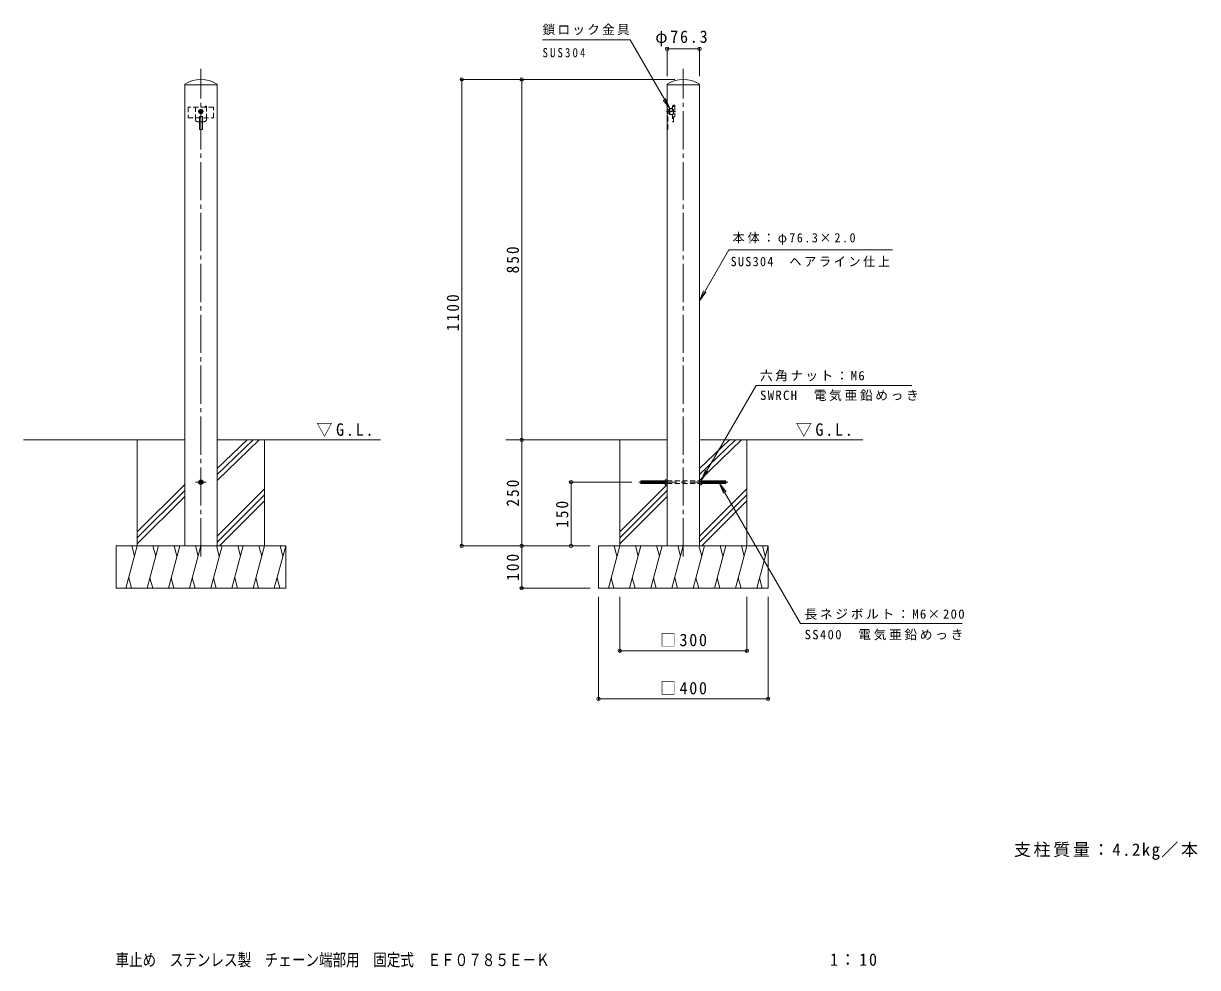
# Model space of a CAD drawing. Units: millimetres at full size, sheet at 1:10. Extents: x -987 to 1782, y -1357 to 869.
import ezdxf
from ezdxf.enums import TextEntityAlignment as Align

# ---------------------------------------------------------------- set-up
doc = ezdxf.new("R2010")
doc.units = ezdxf.units.MM
doc.header["$LTSCALE"] = 10
doc.header["$PDMODE"] = 32
doc.header["$PDSIZE"] = 8
for name, pattern in [('CHAIN1', [8, 5, -1, 1, -1]), ('CHAIN2', [12, 9, -1, 1, -1]), ('DASHED1', [1.8, 1.2, -0.6]), ('DOUBLE_CHAIN1', [8.8, 5, -1, 0.6, -0.6, 0.6, -1])]:
    doc.linetypes.add(name, pattern=pattern)
for name, color, linetype, lineweight in [('C-0', 7, 'Continuous', 9), ('C-1', 3, 'Continuous', 9), ('C-2', 3, 'Continuous', 9), ('C-4', 7, 'Continuous', 9), ('C-5', 7, 'Continuous', 9), ('C-E', 6, 'Continuous', 5)]:
    doc.layers.add(name, color=color, linetype=linetype, lineweight=lineweight)
doc.layers.add('F-5_F-5ﾚｲﾔ', color=2, linetype='Continuous')
doc.styles.add('ＭＳ ゴシック', font='')
doc.styles.get('ＭＳ ゴシック').set_extended_font_data('MS Gothic')

msp = doc.modelspace()

# ---------------------------------------------------------------- linework, layer by layer
at = {"layer": 'C-0', "linetype": 'CHAIN2'}
for p, q in [((-568.96, -387.3), (-568.96, 762.7)), ((568.96, -387.3), (568.96, 762.7)), ((-581.34, -212.3), (-556.43, -212.3)), ((463.96, -212.3), (673.96, -212.3))]:
    msp.add_line(p, q, dxfattribs=at)
at = {"layer": 'C-0', "linetype": 'DASHED1'}
for p, q in [((-598.96, 672.17), (-598.96, 647.17)), ((-581.96, 643.1), (-581.96, 672.17)), ((-555.96, 674.17), (-555.96, 643.1)), ((532.81, 667.17), (530.81, 667.17)), ((532.31, 666.17), (535.81, 666.17)), ((532.31, 666.17), (532.31, 658.17)), ((532.81, 667.17), (532.81, 666.17)), ((535.81, 668.17), (536.81, 669.17)), ((535.81, 656.17), (535.81, 668.17)), ((536.81, 669.17), (542.31, 669.17)), ((536.81, 655.17), (536.81, 669.17)), ((543.81, 674.67), (543.81, 637.17)), ((545.81, 676.67), (548.81, 676.67)), ((-598.96, 647.17), (-538.96, 647.17)), ((529.28, 662.17), (550.48, 662.17)), ((530.81, 657.17), (532.81, 657.17)), ((532.81, 650.17), (530.81, 650.17)), ((532.31, 658.17), (535.81, 658.17)), ((532.81, 657.17), (532.81, 658.17)), ((532.81, 650.17), (532.81, 619.17)), ((535.81, 656.17), (536.81, 655.17)), ((536.81, 655.17), (542.31, 655.17)), ((543.81, 637.17), (545.81, 637.17)), ((530.81, 619.17), (532.81, 619.17))]:
    msp.add_line(p, q, dxfattribs=at)
at = {"layer": 'C-0', "linetype": 'DOUBLE_CHAIN1'}
msp.add_line((-578.96, 672.17), (-580.96, 672.17), dxfattribs=at)
at = {"layer": 'C-0'}
for p, q in [((-569.86, 663.91), (-569.58, 664.78)), ((-568.83, 665.13), (-569.1, 665.13)), ((-568.35, 664.78), (-568.07, 663.91)), ((-572.46, 620.17), (-572.46, 649.17)), ((-571.73, 663.22), (-571.82, 662.96)), ((-570.89, 661.85), (-571.64, 662.4)), ((-566.46, 650.17), (-571.46, 650.17)), ((-571.26, 663.56), (-570.34, 663.56)), ((-570.99, 660.42), (-570.71, 661.29)), ((-570.81, 659.86), (-570.59, 659.7)), ((-569.26, 660.24), (-570, 659.7)), ((-567.92, 659.7), (-568.67, 660.24)), ((-567.59, 663.56), (-566.67, 663.56)), ((-567.34, 659.7), (-567.11, 659.86)), ((-567.22, 661.29), (-566.93, 660.42)), ((-566.29, 662.4), (-567.04, 661.85)), ((-566.11, 662.96), (-566.19, 663.22)), ((-565.46, 620.17), (-565.46, 649.17)), ((-571.46, 619.17), (-566.46, 619.17))]:
    msp.add_line(p, q, dxfattribs=at)
at = {"layer": 'C-0', "linetype": 'CHAIN1'}
msp.add_line((-575.29, 662.17), (-562.57, 662.17), dxfattribs=at)
at = {"layer": 'C-0', "linetype": 'DASHED1'}
for points in [[(-538.96, 647.17), (-538.96, 672.17), (-598.96, 672.17)], [(-558.96, 672.17), (-558.96, 674.17), (-555.96, 674.17)], [(543.81, 672.17), (542.31, 672.17), (542.31, 652.17), (543.81, 652.17)], [(548.81, 676.67), (548.81, 649.67), (545.81, 649.67)], [(545.81, 637.17), (545.81, 674.67), (548.81, 674.67)]]:
    msp.add_lwpolyline(points, dxfattribs=at)
at = {"layer": 'C-0'}
for radius in [5, 4, 1]:
    msp.add_circle((-568.96, 662.17), radius, dxfattribs=at)
for centre, radius, start, end in [((-569.1, 664.63), 0.5, 90, 162), ((-568.83, 664.63), 0.5, 18, 90), ((-568.96, 677.17), 40, 264.2894, 275.71059), ((-571.46, 649.17), 1, 90, 180), ((-571.34, 662.8), 0.5, 162, 234), ((-571.26, 663.06), 0.5, 90, 162), ((-570.52, 660.26), 0.5, 162, 234), ((-571.19, 661.45), 0.5, 342, 54), ((-570.3, 660.1), 0.5, 234, 306), ((-570.34, 664.06), 0.5, 270, 342), ((-568.96, 659.84), 0.5, 54, 126), ((-567.59, 664.06), 0.5, 198, 270), ((-567.63, 660.1), 0.5, 234, 306), ((-566.74, 661.45), 0.5, 126, 198), ((-567.41, 660.26), 0.5, 306, 18), ((-566.67, 663.06), 0.5, 18, 90), ((-566.46, 649.17), 1, 0, 90), ((-566.58, 662.8), 0.5, 306, 18), ((-571.46, 620.17), 1, 180, 270), ((-566.46, 620.17), 1, 270, 0)]:
    msp.add_arc(centre, radius, start, end, dxfattribs=at)
at = {"layer": 'C-0', "linetype": 'DASHED1'}
for centre, radius, start, end in [((545.81, 674.67), 2, 90, 180), ((-576.96, 643.1), 5, 180, 256.78702), ((-568.96, 677.17), 40, 256.78702, 264.2894), ((-568.96, 677.17), 40, 275.71059, 283.21297), ((-560.96, 643.1), 5, 283.21297, 0)]:
    msp.add_arc(centre, radius, start, end, dxfattribs=at)
at = {"layer": 'C-1'}
for p, q in [((468.96, -209.84), (469.51, -209.3)), ((525.81, -214.75), (468.96, -214.75)), ((468.96, -214.75), (469.51, -215.3)), ((525.81, -209.3), (469.51, -209.3)), ((469.51, -209.3), (469.51, -215.3)), ((525.81, -215.3), (469.51, -215.3)), ((525.81, -207.99), (525.81, -216.6)), ((526.3, -206.55), (530.81, -206.55)), ((526.3, -209.43), (530.81, -209.43)), ((526.3, -215.16), (530.81, -215.16)), ((526.3, -218.05), (530.81, -218.05)), ((530.81, -206.55), (530.81, -218.05)), ((607.11, -206.55), (607.11, -218.05)), ((611.62, -206.55), (607.11, -206.55)), ((611.62, -209.43), (607.11, -209.43)), ((611.62, -215.16), (607.11, -215.16)), ((611.62, -218.05), (607.11, -218.05)), ((612.11, -207.99), (612.11, -216.6)), ((612.11, -209.3), (668.42, -209.3)), ((612.11, -214.75), (668.96, -214.75)), ((612.11, -215.3), (668.42, -215.3)), ((668.96, -209.84), (668.42, -209.3)), ((668.42, -209.3), (668.42, -215.3)), ((668.96, -214.75), (668.42, -215.3))]:
    msp.add_line(p, q, dxfattribs=at)
at = {"layer": 'C-1', "linetype": 'DASHED1'}
for p, q in [((530.81, -209.3), (607.11, -209.3)), ((530.81, -215.3), (607.11, -215.3))]:
    msp.add_line(p, q, dxfattribs=at)
at = {"layer": 'C-1'}
for points in [[(525.81, -209.84), (468.96, -209.84), (468.96, -214.75)], [(612.11, -209.84), (668.96, -209.84), (668.96, -214.75)]]:
    msp.add_lwpolyline(points, dxfattribs=at)
for centre, radius, start, end in [((528.18, -207.99), 2.37, 142.44278, 217.55722), ((534.41, -212.3), 8.6, 160.548, 199.452), ((528.18, -216.6), 2.37, 142.44278, 217.55722), ((609.75, -207.99), 2.37, 322.44278, 37.55722), ((603.52, -212.3), 8.6, 340.548, 19.452), ((609.75, -216.6), 2.37, 322.44278, 37.55722)]:
    msp.add_arc(centre, radius, start, end, dxfattribs=at)
at = {"layer": 'C-2'}
for p, q in [((-607.11, -362.3), (-607.11, 726.04)), ((-607.11, 724.7), (-530.81, 724.7)), ((-530.81, -362.3), (-530.81, 726.04)), ((530.81, 726.04), (530.81, -362.3)), ((607.11, 724.7), (530.81, 724.7)), ((607.11, 726.04), (607.11, -362.3)), ((-568.96, -206.55), (-573.96, -209.43)), ((-573.96, -209.43), (-573.96, -215.16)), ((-568.96, -218.05), (-573.96, -215.16)), ((-568.96, -218.05), (-563.96, -215.16))]:
    msp.add_line(p, q, dxfattribs=at)
msp.add_lwpolyline([(-568.96, -206.55), (-563.96, -209.43), (-563.96, -215.16)], dxfattribs=at)
for radius in [5, 3]:
    msp.add_circle((-568.96, -212.3), radius, dxfattribs=at)
for centre in [(-568.96, 669.46), (568.96, 669.46)]:
    msp.add_arc(centre, 68.24, 56.01092, 123.98908, dxfattribs=at)
at = {"layer": 'C-4'}
for p, q in [((530.81, 812.77), (530.81, 745.09)), ((530.81, 809.77), (607.11, 809.77)), ((607.11, 812.77), (607.11, 745.09)), ((43.41, 737.7), (548.96, 737.7)), ((46.41, 737.7), (46.41, -362.3)), ((187.7, -112.3), (187.7, 737.7)), ((187.7, -112.3), (187.7, -362.3)), ((301.06, -212.3), (447.19, -212.3)), ((304.06, -362.3), (304.06, -212.3)), ((43.41, -362.3), (348.96, -362.3)), ((187.7, -362.3), (187.7, -462.3)), ((184.7, -462.3), (348.96, -462.3)), ((368.96, -726.19), (368.96, -482.3)), ((418.96, -612.6), (418.96, -482.3)), ((718.96, -612.6), (718.96, -482.3)), ((768.96, -726.19), (768.96, -482.3)), ((418.96, -609.6), (718.96, -609.6)), ((368.96, -723.19), (768.96, -723.19))]:
    msp.add_line(p, q, dxfattribs=at)
for p in [(530.81, 809.77), (607.11, 809.77), (46.41, 737.7), (187.7, 737.7), (187.7, -112.3), (304.06, -212.3), (46.41, -362.3), (187.7, -362.3), (304.06, -362.3), (187.7, -462.3), (418.96, -609.6), (718.96, -609.6), (368.96, -723.19), (768.96, -723.19)]:
    msp.add_point(p, dxfattribs=at)
at = {"layer": 'C-5'}
for p, q in [((443.62, 830.59), (236.9, 830.59)), ((443.62, 830.59), (536.81, 669.17)), ((536.81, 669.17), (521.59, 689)), ((536.81, 669.17), (527.25, 692.27)), ((676.64, 336.11), (1062.79, 336.11)), ((607.18, 215.8), (622.4, 235.63)), ((611.61, -206.57), (741.12, 15.6)), ((741.12, 15.6), (1108.29, 15.6)), ((611.61, -206.57), (621.27, -183.51)), ((611.61, -206.57), (626.91, -186.8)), ((654.49, -215.3), (845.07, -545.33)), ((654.49, -215.3), (664.05, -238.39)), ((654.49, -215.3), (669.71, -235.13)), ((1226.96, -545.33), (845.07, -545.33))]:
    msp.add_line(p, q, dxfattribs=at)
msp.add_lwpolyline([(676.64, 336.11), (607.18, 215.8), (616.75, 238.9)], dxfattribs=at)
at = {"layer": 'C-E'}
for p, q in [((-607.11, -112.3), (-987.47, -112.3)), ((-718.96, -362.3), (-718.96, -112.3)), ((-445.72, -112.3), (-530.81, -193.95)), ((-459.98, -112.3), (-530.81, -179.64)), ((-431.48, -112.3), (-530.81, -208.21)), ((-530.81, -112.3), (-145.39, -112.3)), ((-418.96, -362.3), (-418.96, -112.3)), ((530.81, -112.3), (150.45, -112.3)), ((418.96, -362.3), (418.96, -112.3)), ((692.21, -112.3), (607.11, -193.95)), ((677.95, -112.3), (607.11, -179.64)), ((607.11, -112.3), (992.54, -112.3)), ((706.45, -112.3), (608.83, -206.55)), ((718.96, -362.3), (718.96, -112.3)), ((-607.11, -217.53), (-718.96, -329.38)), ((530.3, -218.05), (418.96, -329.38)), ((-607.11, -231.67), (-718.96, -343.52)), ((-607.11, -245.81), (-718.96, -357.66)), ((-418.96, -227.83), (-530.81, -339.68)), ((-418.96, -241.98), (-530.81, -353.83)), ((530.81, -231.67), (418.96, -343.52)), ((530.81, -245.81), (418.96, -357.66)), ((718.96, -227.83), (607.11, -339.68)), ((718.96, -241.98), (607.11, -353.83)), ((-418.96, -256.12), (-525.14, -362.3)), ((718.96, -256.12), (612.79, -362.3)), ((-768.96, -362.3), (-368.96, -362.3)), ((-768.96, -462.3), (-768.96, -362.3)), ((-718.96, -362.3), (-745.76, -462.3)), ((-732.01, -362.3), (-725.49, -386.65)), ((-668.96, -362.3), (-695.76, -462.3)), ((-682.01, -362.3), (-675.49, -386.65)), ((-618.96, -362.3), (-645.76, -462.3)), ((-632.01, -362.3), (-625.49, -386.65)), ((-568.96, -362.3), (-595.76, -462.3)), ((-582.01, -362.3), (-575.49, -386.65)), ((-518.96, -362.3), (-545.76, -462.3)), ((-532.01, -362.3), (-525.49, -386.65)), ((-468.96, -362.3), (-495.76, -462.3)), ((-482.01, -362.3), (-475.49, -386.65)), ((-418.96, -362.3), (-445.76, -462.3)), ((-432.01, -362.3), (-425.49, -386.65)), ((-368.96, -362.3), (-395.76, -462.3)), ((-382.01, -362.3), (-375.49, -386.65)), ((368.96, -362.3), (768.96, -362.3)), ((368.96, -462.3), (368.96, -362.3)), ((418.96, -362.3), (392.17, -462.3)), ((405.91, -362.3), (412.44, -386.65)), ((468.96, -362.3), (442.17, -462.3)), ((455.91, -362.3), (462.44, -386.65)), ((518.96, -362.3), (492.17, -462.3)), ((505.91, -362.3), (512.44, -386.65)), ((568.96, -362.3), (542.17, -462.3)), ((555.91, -362.3), (562.44, -386.65)), ((618.96, -362.3), (592.17, -462.3)), ((605.91, -362.3), (612.44, -386.65)), ((668.96, -362.3), (642.17, -462.3)), ((655.91, -362.3), (662.44, -386.65)), ((718.96, -362.3), (692.17, -462.3)), ((705.91, -362.3), (712.44, -386.65)), ((768.96, -362.3), (742.17, -462.3)), ((755.91, -362.3), (762.44, -386.65)), ((-732.71, -462.3), (-739.23, -437.95)), ((-682.71, -462.3), (-689.23, -437.95)), ((-632.71, -462.3), (-639.23, -437.95)), ((-582.71, -462.3), (-589.23, -437.95)), ((-532.71, -462.3), (-539.23, -437.95)), ((-482.71, -462.3), (-489.23, -437.95)), ((-432.71, -462.3), (-439.23, -437.95)), ((-382.71, -462.3), (-389.23, -437.95)), ((405.22, -462.3), (398.69, -437.95)), ((455.22, -462.3), (448.69, -437.95)), ((505.22, -462.3), (498.69, -437.95)), ((555.22, -462.3), (548.69, -437.95)), ((605.22, -462.3), (598.69, -437.95)), ((655.22, -462.3), (648.69, -437.95)), ((705.22, -462.3), (698.69, -437.95)), ((755.22, -462.3), (748.69, -437.95)), ((-768.96, -462.3), (-368.96, -462.3)), ((368.96, -462.3), (768.96, -462.3))]:
    msp.add_line(p, q, dxfattribs=at)
for points in [[(-368.96, -462.3), (-368.96, -365.51), (-368.96, -362.3)], [(768.96, -462.3), (768.96, -365.51), (768.96, -362.3)]]:
    msp.add_lwpolyline(points, dxfattribs=at)

# ---------------------------------------------------------------- texts
at = {"layer": 'C-4', "color": 2, "char_height": 29.33, "attachment_point": 7, "style": 'ＭＳ ゴシック'}
for s, insert in [('\\T1.22;\\W0.95;φ76.3', (502.93, 815.77)), ('\\T1.21;\\W0.95;□300', (513.96, -599.6)), ('\\T1.21;\\W0.95;□400', (513.96, -713.19))]:
    msp.add_mtext(s, dxfattribs=dict(at, insert=insert))
at = {"layer": 'C-4', "color": 2, "char_height": 29.33, "attachment_point": 7, "rotation": 90, "style": 'ＭＳ ゴシック'}
for s, insert in [('\\T1.27;\\W0.9;850', (181.7, 280.2)), ('\\T1.28;\\W0.9;1100', (40.41, 143.95)), ('\\T1.27;\\W0.9;250', (181.7, -269.8)), ('\\T1.27;\\W0.9;150', (298.06, -319.8)), ('\\T1.27;\\W0.9;100', (181.7, -444.8))]:
    msp.add_mtext(s, dxfattribs=dict(at, insert=insert))
at = {"layer": 'C-5', "char_height": 21.99, "attachment_point": 7, "style": 'ＭＳ ゴシック'}
for s, insert in [('\\T1.17;鎖ロック金具', (236.9, 841.81)), ('\\T1.39;\\W0.85;SUS304', (236.9, 789.37)), ('\\T1.25;\\W0.95;本体：φ76.3×2.0', (685.07, 347.33)), ('\\T1.22;\\W0.95;SUS304\u3000ヘアライン仕上', (680.59, 294.8)), ('\\T1.19;六角ナット：M6', (749.9, 25.47)), ('\\T1.21;SWRCH\u3000電気亜鉛めっき', (749.9, -20.87)), ('\\T1.21;長ネジボルト：M6×200', (854.93, -536.58)), ('\\T1.21;SS400\u3000電気亜鉛めっき', (854.93, -585.18))]:
    msp.add_mtext(s, dxfattribs=dict(at, insert=insert))
at = {"layer": 'C-5', "color": 2, "char_height": 29.33, "attachment_point": 7, "style": 'ＭＳ ゴシック'}
for s, insert in [('\\T1.22;\\W0.95;▽G.L.', (-296.56, -105.35)), ('\\T1.22;\\W0.95;▽G.L.', (834.25, -105.35)), ('\\T1.16;支柱質量：4.2kg／本', (1348.85, -1102.81))]:
    msp.add_mtext(s, dxfattribs=dict(at, insert=insert))
at = {"layer": 'F-5_F-5ﾚｲﾔ', "style": 'ＭＳ ゴシック', "width": 0.8}
msp.add_text('車止め\u3000ステンレス製\u3000チェーン端部用\u3000固定式\u3000ＥＦ０７８５Ｅ－Ｋ', height=29.33, dxfattribs=at).set_placement((-770.5, -1362.03), align=Align.BOTTOM_LEFT)
at = {"layer": 'F-5_F-5ﾚｲﾔ', "insert": (915, -1353.11), "char_height": 29.33, "attachment_point": 7, "style": 'ＭＳ ゴシック'}
msp.add_mtext('\\T1.21;\\W0.95;1：10', dxfattribs=at)

doc.saveas('drawing.dxf')
